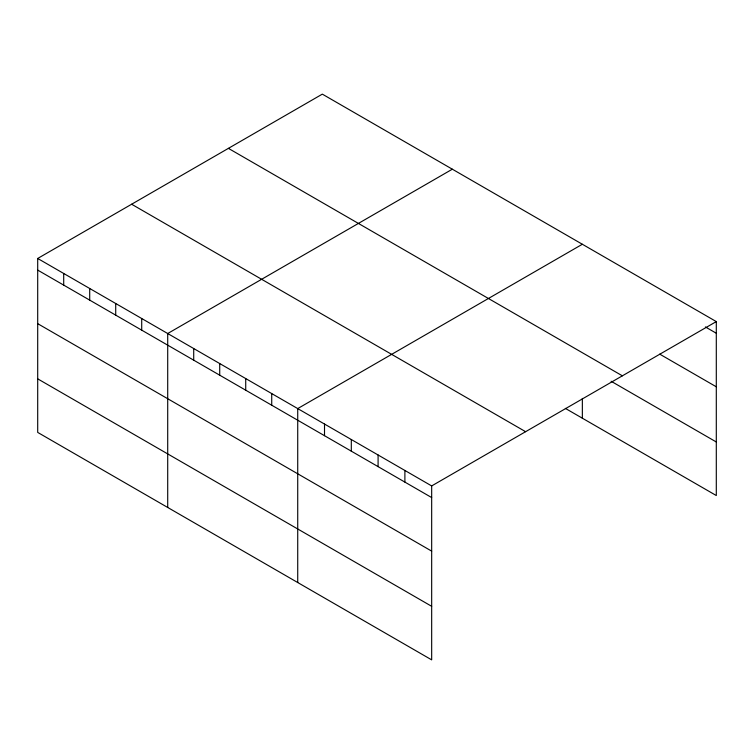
<?xml version="1.0" encoding="UTF-8"?>
<svg xmlns="http://www.w3.org/2000/svg" width="754" height="754" viewBox="0 0 754 754"><rect width="100%" height="100%" fill="white"/><g stroke="black" fill="none" stroke-linecap="round" stroke-linejoin="round"><path stroke-width="1.13" d="M37.7 258.462L431.674 485.925L431.674 659.863L37.7 432.41L37.7 258.462L322.326 94.137L716.3 321.59L716.3 495.538L565.349 408.385M452.334 169.198L167.708 333.522L167.708 507.47M582.352 244.258L297.726 408.583L297.726 582.531M431.674 485.925L716.3 321.59M705.386 326.934L716.3 333.24M659.741 354.144L716.3 386.793M228.396 148.359L622.37 375.822M611.126 381.26L716.3 441.976M131.63 204.23L525.604 431.693M37.7 270.102L431.674 497.565M37.7 323.664L431.674 551.127M37.7 378.847L431.674 606.31M582.352 398.414L582.352 418.206M404.889 470.449L404.889 482.098M378.093 454.982L378.093 466.632M351.307 439.516L351.307 451.165M324.512 424.05L324.512 435.689M271.723 393.569L271.723 405.209M245.719 378.555L245.719 390.204M219.716 363.551L219.716 375.19M193.712 348.536L193.712 360.176M141.714 318.508L141.714 330.148M115.711 303.494L115.711 315.144M89.707 288.48L89.707 300.13M63.704 273.476L63.704 285.116"/></g></svg>
